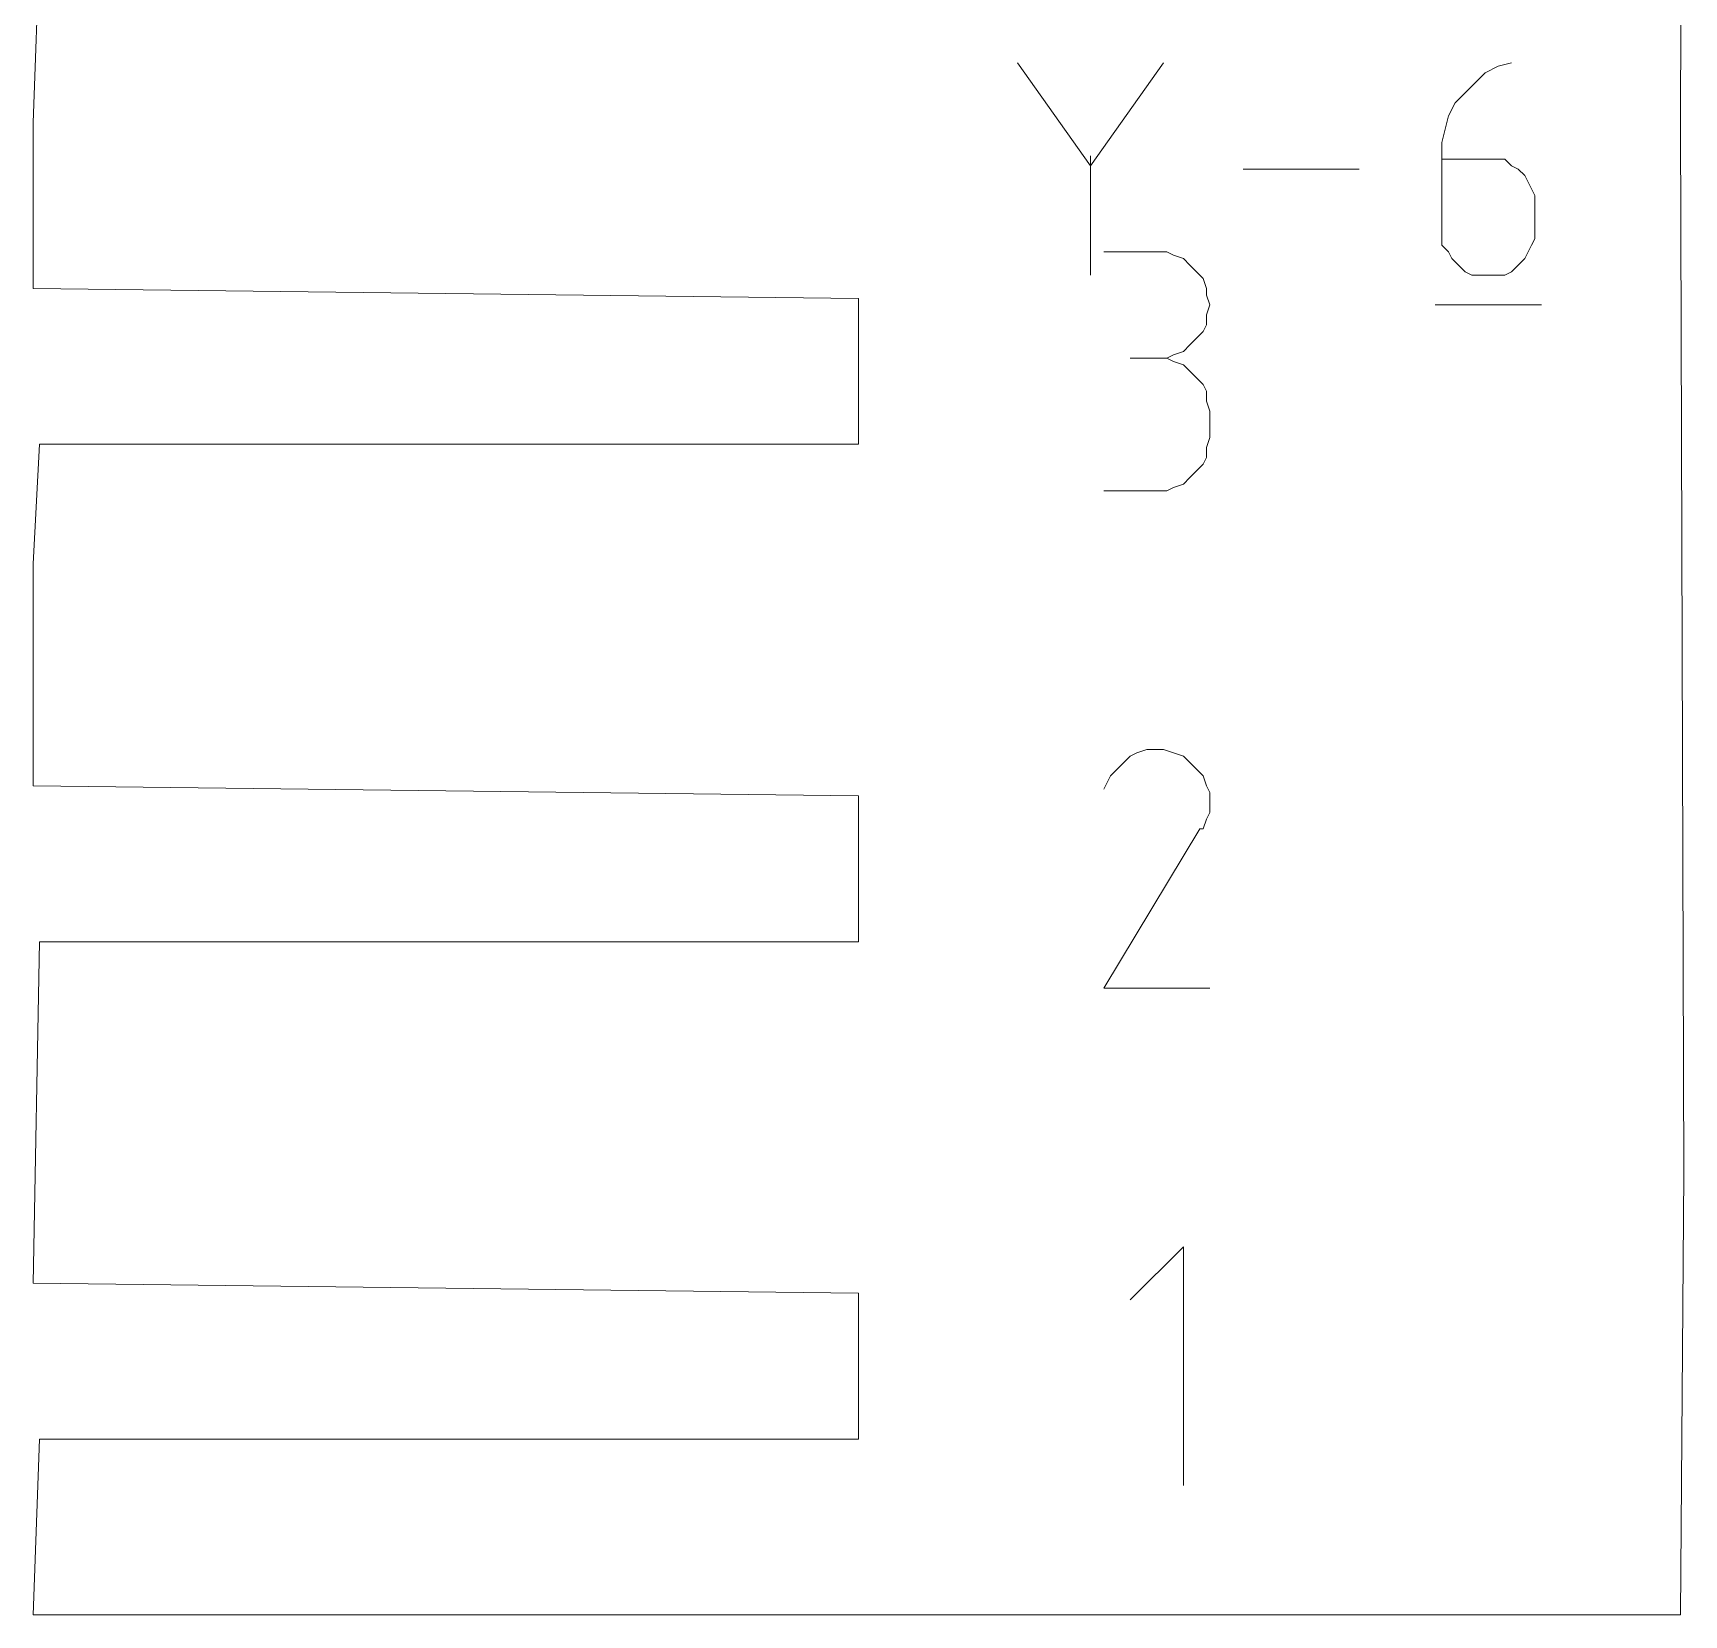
# Model space of a CAD drawing. Header units: centimetres. Extents: x -10.4 to 10.4, y -10.8 to 7.6.
# Drawn here: x -8.678 to -5.861, y 2.541 to 5.24 of the extents above; entities that cross this region are included whole.
import ezdxf
from ezdxf.lldxf.tags import DXFTag

# ---------------------------------------------------------------- set-up
doc = ezdxf.new("R2010")
doc.units = ezdxf.units.CM
doc.header["$MEASUREMENT"] = 0
doc.layers.add('layer 1', color=7, linetype='Continuous')
tags = doc.linetypes.add('New Line1346', pattern=[0.2, 0.1, -0.1]).pattern_tags.tags
tags[6:7] = [DXFTag(74, 4), DXFTag(75, 0), DXFTag(340, '0'), DXFTag(46, 1.0), DXFTag(50, 0.0), DXFTag(44, 0.0), DXFTag(45, 0.0)]
tags[4:5] = [DXFTag(74, 4), DXFTag(75, 0), DXFTag(340, '0'), DXFTag(46, 1.0), DXFTag(50, 0.0), DXFTag(44, 0.0), DXFTag(45, 0.0)]
tags = doc.linetypes.add('New Line1347', pattern=[0.2, 0.1, -0.1]).pattern_tags.tags
tags[6:7] = [DXFTag(74, 4), DXFTag(75, 0), DXFTag(340, '0'), DXFTag(46, 1.0), DXFTag(50, 0.0), DXFTag(44, 0.0), DXFTag(45, 0.0)]
tags[4:5] = [DXFTag(74, 4), DXFTag(75, 0), DXFTag(340, '0'), DXFTag(46, 1.0), DXFTag(50, 0.0), DXFTag(44, 0.0), DXFTag(45, 0.0)]
tags = doc.linetypes.add('New Line1348', pattern=[0.2, 0.1, -0.1]).pattern_tags.tags
tags[6:7] = [DXFTag(74, 4), DXFTag(75, 0), DXFTag(340, '0'), DXFTag(46, 1.0), DXFTag(50, 0.0), DXFTag(44, 0.0), DXFTag(45, 0.0)]
tags[4:5] = [DXFTag(74, 4), DXFTag(75, 0), DXFTag(340, '0'), DXFTag(46, 1.0), DXFTag(50, 0.0), DXFTag(44, 0.0), DXFTag(45, 0.0)]
tags = doc.linetypes.add('New Line1349', pattern=[0.2, 0.1, -0.1]).pattern_tags.tags
tags[6:7] = [DXFTag(74, 4), DXFTag(75, 0), DXFTag(340, '0'), DXFTag(46, 1.0), DXFTag(50, 0.0), DXFTag(44, 0.0), DXFTag(45, 0.0)]
tags[4:5] = [DXFTag(74, 4), DXFTag(75, 0), DXFTag(340, '0'), DXFTag(46, 1.0), DXFTag(50, 0.0), DXFTag(44, 0.0), DXFTag(45, 0.0)]
tags = doc.linetypes.add('New Line1350', pattern=[0.2, 0.1, -0.1]).pattern_tags.tags
tags[6:7] = [DXFTag(74, 4), DXFTag(75, 0), DXFTag(340, '0'), DXFTag(46, 1.0), DXFTag(50, 0.0), DXFTag(44, 0.0), DXFTag(45, 0.0)]
tags[4:5] = [DXFTag(74, 4), DXFTag(75, 0), DXFTag(340, '0'), DXFTag(46, 1.0), DXFTag(50, 0.0), DXFTag(44, 0.0), DXFTag(45, 0.0)]
tags = doc.linetypes.add('New Line1351', pattern=[0.2, 0.1, -0.1]).pattern_tags.tags
tags[6:7] = [DXFTag(74, 4), DXFTag(75, 0), DXFTag(340, '0'), DXFTag(46, 1.0), DXFTag(50, 0.0), DXFTag(44, 0.0), DXFTag(45, 0.0)]
tags[4:5] = [DXFTag(74, 4), DXFTag(75, 0), DXFTag(340, '0'), DXFTag(46, 1.0), DXFTag(50, 0.0), DXFTag(44, 0.0), DXFTag(45, 0.0)]
tags = doc.linetypes.add('New Line1352', pattern=[0.2, 0.1, -0.1]).pattern_tags.tags
tags[6:7] = [DXFTag(74, 4), DXFTag(75, 0), DXFTag(340, '0'), DXFTag(46, 1.0), DXFTag(50, 0.0), DXFTag(44, 0.0), DXFTag(45, 0.0)]
tags[4:5] = [DXFTag(74, 4), DXFTag(75, 0), DXFTag(340, '0'), DXFTag(46, 1.0), DXFTag(50, 0.0), DXFTag(44, 0.0), DXFTag(45, 0.0)]
tags = doc.linetypes.add('New Line1353', pattern=[0.2, 0.1, -0.1]).pattern_tags.tags
tags[6:7] = [DXFTag(74, 4), DXFTag(75, 0), DXFTag(340, '0'), DXFTag(46, 1.0), DXFTag(50, 0.0), DXFTag(44, 0.0), DXFTag(45, 0.0)]
tags[4:5] = [DXFTag(74, 4), DXFTag(75, 0), DXFTag(340, '0'), DXFTag(46, 1.0), DXFTag(50, 0.0), DXFTag(44, 0.0), DXFTag(45, 0.0)]
tags = doc.linetypes.add('New Line1354', pattern=[0.2, 0.1, -0.1]).pattern_tags.tags
tags[6:7] = [DXFTag(74, 4), DXFTag(75, 0), DXFTag(340, '0'), DXFTag(46, 1.0), DXFTag(50, 0.0), DXFTag(44, 0.0), DXFTag(45, 0.0)]
tags[4:5] = [DXFTag(74, 4), DXFTag(75, 0), DXFTag(340, '0'), DXFTag(46, 1.0), DXFTag(50, 0.0), DXFTag(44, 0.0), DXFTag(45, 0.0)]
tags = doc.linetypes.add('New Line1355', pattern=[0.2, 0.1, -0.1]).pattern_tags.tags
tags[6:7] = [DXFTag(74, 4), DXFTag(75, 0), DXFTag(340, '0'), DXFTag(46, 1.0), DXFTag(50, 0.0), DXFTag(44, 0.0), DXFTag(45, 0.0)]
tags[4:5] = [DXFTag(74, 4), DXFTag(75, 0), DXFTag(340, '0'), DXFTag(46, 1.0), DXFTag(50, 0.0), DXFTag(44, 0.0), DXFTag(45, 0.0)]
tags = doc.linetypes.add('New Line1356', pattern=[0.2, 0.1, -0.1]).pattern_tags.tags
tags[6:7] = [DXFTag(74, 4), DXFTag(75, 0), DXFTag(340, '0'), DXFTag(46, 1.0), DXFTag(50, 0.0), DXFTag(44, 0.0), DXFTag(45, 0.0)]
tags[4:5] = [DXFTag(74, 4), DXFTag(75, 0), DXFTag(340, '0'), DXFTag(46, 1.0), DXFTag(50, 0.0), DXFTag(44, 0.0), DXFTag(45, 0.0)]
tags = doc.linetypes.add('New Line1357', pattern=[0.2, 0.1, -0.1]).pattern_tags.tags
tags[6:7] = [DXFTag(74, 4), DXFTag(75, 0), DXFTag(340, '0'), DXFTag(46, 1.0), DXFTag(50, 0.0), DXFTag(44, 0.0), DXFTag(45, 0.0)]
tags[4:5] = [DXFTag(74, 4), DXFTag(75, 0), DXFTag(340, '0'), DXFTag(46, 1.0), DXFTag(50, 0.0), DXFTag(44, 0.0), DXFTag(45, 0.0)]
tags = doc.linetypes.add('New Line1358', pattern=[0.2, 0.1, -0.1]).pattern_tags.tags
tags[6:7] = [DXFTag(74, 4), DXFTag(75, 0), DXFTag(340, '0'), DXFTag(46, 1.0), DXFTag(50, 0.0), DXFTag(44, 0.0), DXFTag(45, 0.0)]
tags[4:5] = [DXFTag(74, 4), DXFTag(75, 0), DXFTag(340, '0'), DXFTag(46, 1.0), DXFTag(50, 0.0), DXFTag(44, 0.0), DXFTag(45, 0.0)]
tags = doc.linetypes.add('New Line1359', pattern=[0.2, 0.1, -0.1]).pattern_tags.tags
tags[6:7] = [DXFTag(74, 4), DXFTag(75, 0), DXFTag(340, '0'), DXFTag(46, 1.0), DXFTag(50, 0.0), DXFTag(44, 0.0), DXFTag(45, 0.0)]
tags[4:5] = [DXFTag(74, 4), DXFTag(75, 0), DXFTag(340, '0'), DXFTag(46, 1.0), DXFTag(50, 0.0), DXFTag(44, 0.0), DXFTag(45, 0.0)]
tags = doc.linetypes.add('New Line1360', pattern=[0.2, 0.1, -0.1]).pattern_tags.tags
tags[6:7] = [DXFTag(74, 4), DXFTag(75, 0), DXFTag(340, '0'), DXFTag(46, 1.0), DXFTag(50, 0.0), DXFTag(44, 0.0), DXFTag(45, 0.0)]
tags[4:5] = [DXFTag(74, 4), DXFTag(75, 0), DXFTag(340, '0'), DXFTag(46, 1.0), DXFTag(50, 0.0), DXFTag(44, 0.0), DXFTag(45, 0.0)]
tags = doc.linetypes.add('New Line1361', pattern=[0.2, 0.1, -0.1]).pattern_tags.tags
tags[6:7] = [DXFTag(74, 4), DXFTag(75, 0), DXFTag(340, '0'), DXFTag(46, 1.0), DXFTag(50, 0.0), DXFTag(44, 0.0), DXFTag(45, 0.0)]
tags[4:5] = [DXFTag(74, 4), DXFTag(75, 0), DXFTag(340, '0'), DXFTag(46, 1.0), DXFTag(50, 0.0), DXFTag(44, 0.0), DXFTag(45, 0.0)]
tags = doc.linetypes.add('New Line1362', pattern=[0.2, 0.1, -0.1]).pattern_tags.tags
tags[6:7] = [DXFTag(74, 4), DXFTag(75, 0), DXFTag(340, '0'), DXFTag(46, 1.0), DXFTag(50, 0.0), DXFTag(44, 0.0), DXFTag(45, 0.0)]
tags[4:5] = [DXFTag(74, 4), DXFTag(75, 0), DXFTag(340, '0'), DXFTag(46, 1.0), DXFTag(50, 0.0), DXFTag(44, 0.0), DXFTag(45, 0.0)]
tags = doc.linetypes.add('New Line1363', pattern=[0.2, 0.1, -0.1]).pattern_tags.tags
tags[6:7] = [DXFTag(74, 4), DXFTag(75, 0), DXFTag(340, '0'), DXFTag(46, 1.0), DXFTag(50, 0.0), DXFTag(44, 0.0), DXFTag(45, 0.0)]
tags[4:5] = [DXFTag(74, 4), DXFTag(75, 0), DXFTag(340, '0'), DXFTag(46, 1.0), DXFTag(50, 0.0), DXFTag(44, 0.0), DXFTag(45, 0.0)]
tags = doc.linetypes.add('New Line1364', pattern=[0.2, 0.1, -0.1]).pattern_tags.tags
tags[6:7] = [DXFTag(74, 4), DXFTag(75, 0), DXFTag(340, '0'), DXFTag(46, 1.0), DXFTag(50, 0.0), DXFTag(44, 0.0), DXFTag(45, 0.0)]
tags[4:5] = [DXFTag(74, 4), DXFTag(75, 0), DXFTag(340, '0'), DXFTag(46, 1.0), DXFTag(50, 0.0), DXFTag(44, 0.0), DXFTag(45, 0.0)]
tags = doc.linetypes.add('New Line1416', pattern=[0.2, 0.1, -0.1]).pattern_tags.tags
tags[6:7] = [DXFTag(74, 4), DXFTag(75, 0), DXFTag(340, '0'), DXFTag(46, 1.0), DXFTag(50, 0.0), DXFTag(44, 0.0), DXFTag(45, 0.0)]
tags[4:5] = [DXFTag(74, 4), DXFTag(75, 0), DXFTag(340, '0'), DXFTag(46, 1.0), DXFTag(50, 0.0), DXFTag(44, 0.0), DXFTag(45, 0.0)]

msp = doc.modelspace()

# ---------------------------------------------------------------- linework, layer by layer
at = {"layer": 'layer 1', "color": 5, "linetype": 'New Line1364', "lineweight": 9}
msp.add_open_spline([(-5.86645, 5.08732), (-5.86645, 5.08732), (-5.86076, 6.881), (-5.86076, 6.881)], degree=3, dxfattribs=at)
at = {"layer": 'layer 1', "color": 5, "linetype": 'New Line1416', "lineweight": 9}
msp.add_open_spline([(-8.66715, 5.38717), (-8.66715, 5.38717), (-8.67837, 5.08732), (-8.67837, 5.08732)], degree=3, dxfattribs=at)
at = {"layer": 'layer 1', "color": 1, "lineweight": 20}
for points in [[(-6.87346, 5.01382), (-6.87346, 5.01382), (-6.99801, 5.18927), (-6.99801, 5.18927)], [(-6.74906, 5.18927), (-6.74906, 5.18927), (-6.87346, 5.01382), (-6.87346, 5.01382)], [(-6.15491, 5.18927), (-6.15491, 5.18927), (-6.17767, 5.18358), (-6.17767, 5.18358)], [(-6.15491, 5.18927), (-6.15491, 5.18927), (-6.15491, 5.18927), (-6.15491, 5.18927)], [(-6.20027, 5.1722), (-6.20027, 5.1722), (-6.21719, 5.15528), (-6.21719, 5.15528)], [(-6.17767, 5.18358), (-6.17767, 5.18358), (-6.20027, 5.1722), (-6.20027, 5.1722)], [(-6.23425, 5.13822), (-6.23425, 5.13822), (-6.25116, 5.12131), (-6.25116, 5.12131)], [(-6.21719, 5.15528), (-6.21719, 5.15528), (-6.23425, 5.13822), (-6.23425, 5.13822)], [(-6.25116, 5.12131), (-6.25116, 5.12131), (-6.2624, 5.0987), (-6.2624, 5.0987)], [(-6.26808, 5.07609), (-6.26808, 5.07609), (-6.27377, 5.05349), (-6.27377, 5.05349)], [(-6.2624, 5.0987), (-6.2624, 5.0987), (-6.26808, 5.07609), (-6.26808, 5.07609)], [(-6.27377, 5.05349), (-6.27377, 5.05349), (-6.27377, 5.02519), (-6.27377, 5.02519)], [(-6.87346, 5.03074), (-6.87346, 5.03074), (-6.87346, 4.82715), (-6.87346, 4.82715)], [(-6.27377, 5.02519), (-6.27377, 5.02519), (-6.27377, 4.90634), (-6.27377, 4.90634)], [(-6.19458, 5.02519), (-6.19458, 5.02519), (-6.27377, 5.02519), (-6.27377, 5.02519)], [(-6.17767, 5.02519), (-6.17767, 5.02519), (-6.19458, 5.02519), (-6.19458, 5.02519)], [(-6.16628, 5.02519), (-6.16628, 5.02519), (-6.17767, 5.02519), (-6.17767, 5.02519)], [(-6.15491, 5.01382), (-6.15491, 5.01382), (-6.16628, 5.02519), (-6.16628, 5.02519)], [(-6.41524, 5.00813), (-6.41524, 5.00813), (-6.61328, 5.00813), (-6.61328, 5.00813)], [(-6.14369, 5.00813), (-6.14369, 5.00813), (-6.15491, 5.01382), (-6.15491, 5.01382)], [(-6.13231, 4.99691), (-6.13231, 4.99691), (-6.14369, 5.00813), (-6.14369, 5.00813)], [(-6.12662, 4.98553), (-6.12662, 4.98553), (-6.13231, 4.99691), (-6.13231, 4.99691)], [(-6.12108, 4.97415), (-6.12108, 4.97415), (-6.12662, 4.98553), (-6.12662, 4.98553)], [(-6.11539, 4.96292), (-6.11539, 4.96292), (-6.12108, 4.97415), (-6.12108, 4.97415)], [(-6.11539, 4.94586), (-6.11539, 4.94586), (-6.11539, 4.96292), (-6.11539, 4.96292)], [(-6.11539, 4.90634), (-6.11539, 4.90634), (-6.11539, 4.94586), (-6.11539, 4.94586)], [(-6.11539, 4.94586), (-6.11539, 4.94586), (-6.11539, 4.94586), (-6.11539, 4.94586)], [(-6.27377, 4.90634), (-6.27377, 4.90634), (-6.27377, 4.90634), (-6.27377, 4.90634)], [(-6.27377, 4.90634), (-6.27377, 4.90634), (-6.27377, 4.88927), (-6.27377, 4.88927)], [(-6.11539, 4.88927), (-6.11539, 4.88927), (-6.11539, 4.90634), (-6.11539, 4.90634)], [(-6.27377, 4.88927), (-6.27377, 4.88927), (-6.27377, 4.87804), (-6.27377, 4.87804)], [(-6.27377, 4.87804), (-6.27377, 4.87804), (-6.2624, 4.86666), (-6.2624, 4.86666)], [(-6.12662, 4.86666), (-6.12662, 4.86666), (-6.12108, 4.87804), (-6.12108, 4.87804)], [(-6.12108, 4.87804), (-6.12108, 4.87804), (-6.11539, 4.88927), (-6.11539, 4.88927)], [(-6.76044, 4.86666), (-6.76044, 4.86666), (-6.85086, 4.86666), (-6.85086, 4.86666)], [(-6.74337, 4.86666), (-6.74337, 4.86666), (-6.76044, 4.86666), (-6.76044, 4.86666)], [(-6.73215, 4.86098), (-6.73215, 4.86098), (-6.74337, 4.86666), (-6.74337, 4.86666)], [(-6.71508, 4.85544), (-6.71508, 4.85544), (-6.73215, 4.86098), (-6.73215, 4.86098)], [(-6.70385, 4.84406), (-6.70385, 4.84406), (-6.71508, 4.85544), (-6.71508, 4.85544)], [(-6.2624, 4.86666), (-6.2624, 4.86666), (-6.25685, 4.85544), (-6.25685, 4.85544)], [(-6.25685, 4.85544), (-6.25685, 4.85544), (-6.24548, 4.84406), (-6.24548, 4.84406)], [(-6.14369, 4.84406), (-6.14369, 4.84406), (-6.13231, 4.85544), (-6.13231, 4.85544)], [(-6.13231, 4.85544), (-6.13231, 4.85544), (-6.12662, 4.86666), (-6.12662, 4.86666)], [(-6.69248, 4.83268), (-6.69248, 4.83268), (-6.70385, 4.84406), (-6.70385, 4.84406)], [(-6.6811, 4.82146), (-6.6811, 4.82146), (-6.69248, 4.83268), (-6.69248, 4.83268)], [(-6.67557, 4.80454), (-6.67557, 4.80454), (-6.6811, 4.82146), (-6.6811, 4.82146)], [(-6.24548, 4.84406), (-6.24548, 4.84406), (-6.23425, 4.83268), (-6.23425, 4.83268)], [(-6.23425, 4.83268), (-6.23425, 4.83268), (-6.22288, 4.82715), (-6.22288, 4.82715)], [(-6.22288, 4.82715), (-6.22288, 4.82715), (-6.2115, 4.82715), (-6.2115, 4.82715)], [(-6.2115, 4.82715), (-6.2115, 4.82715), (-6.19458, 4.82715), (-6.19458, 4.82715)], [(-6.19458, 4.82715), (-6.19458, 4.82715), (-6.19458, 4.82715), (-6.19458, 4.82715)], [(-6.19458, 4.82715), (-6.19458, 4.82715), (-6.17767, 4.82715), (-6.17767, 4.82715)], [(-6.17767, 4.82715), (-6.17767, 4.82715), (-6.16628, 4.82715), (-6.16628, 4.82715)], [(-6.16628, 4.82715), (-6.16628, 4.82715), (-6.15491, 4.83268), (-6.15491, 4.83268)], [(-6.15491, 4.83268), (-6.15491, 4.83268), (-6.14369, 4.84406), (-6.14369, 4.84406)], [(-6.67557, 4.79316), (-6.67557, 4.79316), (-6.67557, 4.80454), (-6.67557, 4.80454)], [(-6.66988, 4.77625), (-6.66988, 4.77625), (-6.67557, 4.79316), (-6.67557, 4.79316)], [(-6.67557, 4.75919), (-6.67557, 4.75919), (-6.66988, 4.77625), (-6.66988, 4.77625)], [(-6.66988, 4.77625), (-6.66988, 4.77625), (-6.66988, 4.77625), (-6.66988, 4.77625)], [(-6.28515, 4.77625), (-6.28515, 4.77625), (-6.10401, 4.77625), (-6.10401, 4.77625)], [(-6.6811, 4.73089), (-6.6811, 4.73089), (-6.67557, 4.74227), (-6.67557, 4.74227)], [(-6.67557, 4.74227), (-6.67557, 4.74227), (-6.67557, 4.75919), (-6.67557, 4.75919)], [(-6.71508, 4.6969), (-6.71508, 4.6969), (-6.70385, 4.70828), (-6.70385, 4.70828)], [(-6.70385, 4.70828), (-6.70385, 4.70828), (-6.69248, 4.71966), (-6.69248, 4.71966)], [(-6.69248, 4.71966), (-6.69248, 4.71966), (-6.6811, 4.73089), (-6.6811, 4.73089)], [(-6.76044, 4.68568), (-6.76044, 4.68568), (-6.80565, 4.68568), (-6.80565, 4.68568)], [(-6.80565, 4.68568), (-6.80565, 4.68568), (-6.76044, 4.68568), (-6.76044, 4.68568)], [(-6.74337, 4.68568), (-6.74337, 4.68568), (-6.76044, 4.68568), (-6.76044, 4.68568)], [(-6.76044, 4.68568), (-6.76044, 4.68568), (-6.76044, 4.68568), (-6.76044, 4.68568)], [(-6.76044, 4.68568), (-6.76044, 4.68568), (-6.74337, 4.68568), (-6.74337, 4.68568)], [(-6.74337, 4.68568), (-6.74337, 4.68568), (-6.73215, 4.69137), (-6.73215, 4.69137)], [(-6.73215, 4.67999), (-6.73215, 4.67999), (-6.74337, 4.68568), (-6.74337, 4.68568)], [(-6.73215, 4.69137), (-6.73215, 4.69137), (-6.71508, 4.6969), (-6.71508, 4.6969)], [(-6.71508, 4.67431), (-6.71508, 4.67431), (-6.73215, 4.67999), (-6.73215, 4.67999)], [(-6.70385, 4.66307), (-6.70385, 4.66307), (-6.71508, 4.67431), (-6.71508, 4.67431)], [(-6.69248, 4.6517), (-6.69248, 4.6517), (-6.70385, 4.66307), (-6.70385, 4.66307)], [(-6.6811, 4.64032), (-6.6811, 4.64032), (-6.69248, 4.6517), (-6.69248, 4.6517)], [(-6.67557, 4.6291), (-6.67557, 4.6291), (-6.6811, 4.64032), (-6.6811, 4.64032)], [(-6.67557, 4.61203), (-6.67557, 4.61203), (-6.67557, 4.6291), (-6.67557, 4.6291)], [(-6.66988, 4.59511), (-6.66988, 4.59511), (-6.67557, 4.61203), (-6.67557, 4.61203)], [(-6.66988, 4.54991), (-6.66988, 4.54991), (-6.66988, 4.59511), (-6.66988, 4.59511)], [(-6.66988, 4.59511), (-6.66988, 4.59511), (-6.66988, 4.59511), (-6.66988, 4.59511)], [(-6.67557, 4.53284), (-6.67557, 4.53284), (-6.66988, 4.54991), (-6.66988, 4.54991)], [(-6.6811, 4.50454), (-6.6811, 4.50454), (-6.67557, 4.51592), (-6.67557, 4.51592)], [(-6.67557, 4.51592), (-6.67557, 4.51592), (-6.67557, 4.53284), (-6.67557, 4.53284)], [(-6.71508, 4.47071), (-6.71508, 4.47071), (-6.70385, 4.48195), (-6.70385, 4.48195)], [(-6.70385, 4.48195), (-6.70385, 4.48195), (-6.69248, 4.49332), (-6.69248, 4.49332)], [(-6.69248, 4.49332), (-6.69248, 4.49332), (-6.6811, 4.50454), (-6.6811, 4.50454)], [(-6.85086, 4.45934), (-6.85086, 4.45934), (-6.76044, 4.45934), (-6.76044, 4.45934)], [(-6.76044, 4.45934), (-6.76044, 4.45934), (-6.76044, 4.45934), (-6.76044, 4.45934)], [(-6.76044, 4.45934), (-6.76044, 4.45934), (-6.74337, 4.45934), (-6.74337, 4.45934)], [(-6.74337, 4.45934), (-6.74337, 4.45934), (-6.73215, 4.46503), (-6.73215, 4.46503)], [(-6.73215, 4.46503), (-6.73215, 4.46503), (-6.71508, 4.47071), (-6.71508, 4.47071)], [(-6.80565, 4.00665), (-6.80565, 4.00665), (-6.81687, 3.99543), (-6.81687, 3.99543)], [(-6.79428, 4.01234), (-6.79428, 4.01234), (-6.80565, 4.00665), (-6.80565, 4.00665)], [(-6.77736, 4.01803), (-6.77736, 4.01803), (-6.79428, 4.01234), (-6.79428, 4.01234)], [(-6.76044, 4.01803), (-6.76044, 4.01803), (-6.77736, 4.01803), (-6.77736, 4.01803)], [(-6.74906, 4.01803), (-6.74906, 4.01803), (-6.76044, 4.01803), (-6.76044, 4.01803)], [(-6.73215, 4.01234), (-6.73215, 4.01234), (-6.74906, 4.01803), (-6.74906, 4.01803)], [(-6.71508, 4.00665), (-6.71508, 4.00665), (-6.73215, 4.01234), (-6.73215, 4.01234)], [(-6.70385, 3.99543), (-6.70385, 3.99543), (-6.71508, 4.00665), (-6.71508, 4.00665)], [(-6.71508, 4.00665), (-6.71508, 4.00665), (-6.71508, 4.00665), (-6.71508, 4.00665)], [(-6.82825, 3.98404), (-6.82825, 3.98404), (-6.83963, 3.97282), (-6.83963, 3.97282)], [(-6.81687, 3.99543), (-6.81687, 3.99543), (-6.82825, 3.98404), (-6.82825, 3.98404)], [(-6.69248, 3.98404), (-6.69248, 3.98404), (-6.70385, 3.99543), (-6.70385, 3.99543)], [(-6.6811, 3.97282), (-6.6811, 3.97282), (-6.69248, 3.98404), (-6.69248, 3.98404)], [(-6.83963, 3.97282), (-6.83963, 3.97282), (-6.85086, 3.95007), (-6.85086, 3.95007)], [(-6.67557, 3.95575), (-6.67557, 3.95575), (-6.6811, 3.97282), (-6.6811, 3.97282)], [(-6.66988, 3.94452), (-6.66988, 3.94452), (-6.67557, 3.95575), (-6.67557, 3.95575)], [(-6.66988, 3.92746), (-6.66988, 3.92746), (-6.66988, 3.94452), (-6.66988, 3.94452)], [(-6.66988, 3.91055), (-6.66988, 3.91055), (-6.66988, 3.92746), (-6.66988, 3.92746)], [(-6.6811, 3.88225), (-6.6811, 3.88225), (-6.67557, 3.89917), (-6.67557, 3.89917)], [(-6.67557, 3.89917), (-6.67557, 3.89917), (-6.66988, 3.91055), (-6.66988, 3.91055)], [(-6.85086, 3.6107), (-6.85086, 3.6107), (-6.68679, 3.88225), (-6.68679, 3.88225)], [(-6.68679, 3.88225), (-6.68679, 3.88225), (-6.68679, 3.88225), (-6.68679, 3.88225)], [(-6.68679, 3.88225), (-6.68679, 3.88225), (-6.68679, 3.88225), (-6.68679, 3.88225)], [(-6.68679, 3.88225), (-6.68679, 3.88225), (-6.68679, 3.88225), (-6.68679, 3.88225)], [(-6.68679, 3.88225), (-6.68679, 3.88225), (-6.68679, 3.88225), (-6.68679, 3.88225)], [(-6.68679, 3.88225), (-6.68679, 3.88225), (-6.68679, 3.88225), (-6.68679, 3.88225)], [(-6.68679, 3.88225), (-6.68679, 3.88225), (-6.68679, 3.88225), (-6.68679, 3.88225)], [(-6.68679, 3.88225), (-6.68679, 3.88225), (-6.6811, 3.88225), (-6.6811, 3.88225)], [(-6.6811, 3.88225), (-6.6811, 3.88225), (-6.6811, 3.88225), (-6.6811, 3.88225)], [(-6.6811, 3.88225), (-6.6811, 3.88225), (-6.6811, 3.88225), (-6.6811, 3.88225)], [(-6.6811, 3.88225), (-6.6811, 3.88225), (-6.6811, 3.88225), (-6.6811, 3.88225)], [(-6.6811, 3.88225), (-6.6811, 3.88225), (-6.6811, 3.88225), (-6.6811, 3.88225)], [(-6.66988, 3.6107), (-6.66988, 3.6107), (-6.85086, 3.6107), (-6.85086, 3.6107)], [(-6.71508, 3.16939), (-6.71508, 3.16939), (-6.80565, 3.07882), (-6.80565, 3.07882)], [(-6.71508, 2.76191), (-6.71508, 2.76191), (-6.71508, 3.16939), (-6.71508, 3.16939)]]:
    msp.add_open_spline(points, degree=3, dxfattribs=at)
at = {"layer": 'layer 1', "color": 5, "linetype": 'New Line1346', "lineweight": 9}
msp.add_open_spline([(-8.67837, 5.08732), (-8.67837, 5.08732), (-8.67837, 4.80454), (-8.67837, 4.80454)], degree=3, dxfattribs=at)
at = {"layer": 'layer 1', "color": 5, "linetype": 'New Line1363', "lineweight": 9}
msp.add_open_spline([(-5.86076, 3.29379), (-5.86076, 3.29379), (-5.86645, 5.08732), (-5.86645, 5.08732)], degree=3, dxfattribs=at)
at = {"layer": 'layer 1', "color": 5, "linetype": 'New Line1347', "lineweight": 9}
msp.add_open_spline([(-8.67837, 4.80454), (-8.67837, 4.80454), (-7.26956, 4.78747), (-7.26956, 4.78747)], degree=3, dxfattribs=at)
at = {"layer": 'layer 1', "color": 5, "linetype": 'New Line1348', "lineweight": 9}
msp.add_open_spline([(-7.26956, 4.78747), (-7.26956, 4.78747), (-7.26956, 4.53853), (-7.26956, 4.53853)], degree=3, dxfattribs=at)
at = {"layer": 'layer 1', "color": 5, "linetype": 'New Line1350', "lineweight": 9}
msp.add_open_spline([(-8.66715, 4.53853), (-8.66715, 4.53853), (-8.67837, 4.33478), (-8.67837, 4.33478)], degree=3, dxfattribs=at)
at = {"layer": 'layer 1', "color": 5, "linetype": 'New Line1349', "lineweight": 9}
msp.add_open_spline([(-7.26956, 4.53853), (-7.26956, 4.53853), (-8.66715, 4.53853), (-8.66715, 4.53853)], degree=3, dxfattribs=at)
at = {"layer": 'layer 1', "color": 5, "linetype": 'New Line1351', "lineweight": 9}
msp.add_open_spline([(-8.67837, 4.33478), (-8.67837, 4.33478), (-8.67837, 3.95575), (-8.67837, 3.95575)], degree=3, dxfattribs=at)
at = {"layer": 'layer 1', "color": 5, "linetype": 'New Line1352', "lineweight": 9}
msp.add_open_spline([(-8.67837, 3.95575), (-8.67837, 3.95575), (-7.26956, 3.93883), (-7.26956, 3.93883)], degree=3, dxfattribs=at)
at = {"layer": 'layer 1', "color": 5, "linetype": 'New Line1353', "lineweight": 9}
msp.add_open_spline([(-7.26956, 3.93883), (-7.26956, 3.93883), (-7.26956, 3.68989), (-7.26956, 3.68989)], degree=3, dxfattribs=at)
at = {"layer": 'layer 1', "color": 5, "linetype": 'New Line1355', "lineweight": 9}
msp.add_open_spline([(-8.66715, 3.68989), (-8.66715, 3.68989), (-8.67837, 3.10712), (-8.67837, 3.10712)], degree=3, dxfattribs=at)
at = {"layer": 'layer 1', "color": 5, "linetype": 'New Line1354', "lineweight": 9}
msp.add_open_spline([(-7.26956, 3.68989), (-7.26956, 3.68989), (-8.66715, 3.68989), (-8.66715, 3.68989)], degree=3, dxfattribs=at)
at = {"layer": 'layer 1', "color": 5, "linetype": 'New Line1362', "lineweight": 9}
msp.add_open_spline([(-5.86645, 2.54126), (-5.86645, 2.54126), (-5.86076, 3.29379), (-5.86076, 3.29379)], degree=3, dxfattribs=at)
at = {"layer": 'layer 1', "color": 5, "linetype": 'New Line1356', "lineweight": 9}
msp.add_open_spline([(-8.67837, 3.10712), (-8.67837, 3.10712), (-7.26956, 3.09005), (-7.26956, 3.09005)], degree=3, dxfattribs=at)
at = {"layer": 'layer 1', "color": 5, "linetype": 'New Line1357', "lineweight": 9}
msp.add_open_spline([(-7.26956, 3.09005), (-7.26956, 3.09005), (-7.26956, 2.8411), (-7.26956, 2.8411)], degree=3, dxfattribs=at)
at = {"layer": 'layer 1', "color": 5, "linetype": 'New Line1359', "lineweight": 9}
msp.add_open_spline([(-8.66715, 2.8411), (-8.66715, 2.8411), (-8.67837, 2.54126), (-8.67837, 2.54126)], degree=3, dxfattribs=at)
at = {"layer": 'layer 1', "color": 5, "linetype": 'New Line1358', "lineweight": 9}
msp.add_open_spline([(-7.26956, 2.8411), (-7.26956, 2.8411), (-8.66715, 2.8411), (-8.66715, 2.8411)], degree=3, dxfattribs=at)
at = {"layer": 'layer 1', "color": 5, "linetype": 'New Line1360', "lineweight": 9}
msp.add_open_spline([(-8.67837, 2.54126), (-8.67837, 2.54126), (-6.71508, 2.54126), (-6.71508, 2.54126)], degree=3, dxfattribs=at)
at = {"layer": 'layer 1', "color": 5, "linetype": 'New Line1361', "lineweight": 9}
msp.add_open_spline([(-6.71508, 2.54126), (-6.71508, 2.54126), (-5.86645, 2.54126), (-5.86645, 2.54126)], degree=3, dxfattribs=at)

doc.saveas('drawing.dxf')
